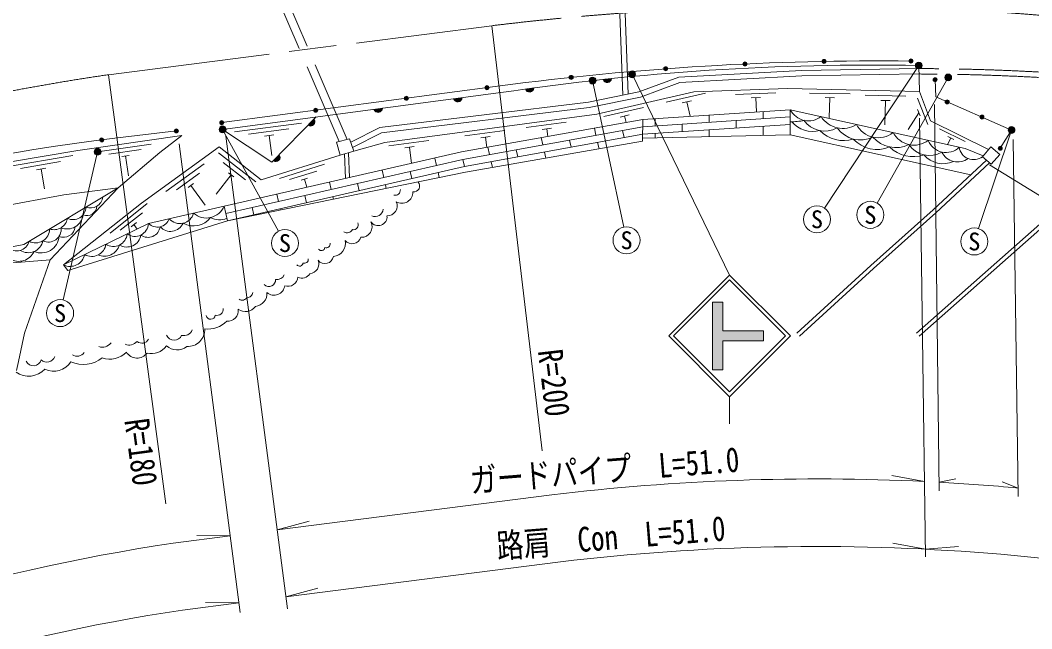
# Model space of a CAD drawing. Units: millimetres at full size, sheet at 1:1000; details may follow other scales. Extents: x 40000 to 680000, y 20000 to 380000.
# Drawn here: x 180533 to 255379, y 266124 to 311166 of the extents above; entities that cross this region are included whole.
import ezdxf
from ezdxf.enums import TextEntityAlignment as Align

# ---------------------------------------------------------------- set-up
doc = ezdxf.new("R2010")
doc.units = ezdxf.units.MM
doc.header["$LTSCALE"] = 1000
doc.linetypes.add('CHAIN', pattern=[18.5, 12, -1.5, 3.5, -1.5])
doc.linetypes.add('DASHED', pattern=[7.5, 6, -1.5])
for name, color, linetype, lineweight in [('M-BGD', 7, 'Continuous', 13), ('M-BMK', 2, 'CHAIN', 13), ('M-STR-HTXT', 7, 'Continuous', 13), ('M-STR-STRC', 7, 'Continuous', 13)]:
    doc.layers.add(name, color=color, linetype=linetype, lineweight=lineweight)
doc.styles.add('ＭＳ ゴシック', font='')
doc.styles.get('ＭＳ ゴシック').set_extended_font_data('MS Gothic')

msp = doc.modelspace()

# ---------------------------------------------------------------- hatches: boundary and pattern name
at = {"layer": 'M-BGD'}
for points in [[(228150, 307574, -1), (228450, 307574, -1)], [(234010, 307928, -1), (234310, 307928, -1)], [(239848, 308120, -1), (240148, 308120, -1)], [(246291, 308146, -1), (246591, 308146, -1)], [(221146, 306936, -1), (221446, 306936, -1)], [(248078, 306757, -1), (248378, 306757, -1)], [(214916, 306175, -1), (215216, 306175, -1)], [(217918, 306070), (218538, 306154, -0.84072)], [(223662, 306780), (224284, 306845, -0.84072)], [(208961, 305388, -1), (209261, 305388, -1)], [(212604, 305345), (213225, 305427, -0.84072)], [(202243, 304502, -1), (202543, 304502, -1)], [(206708, 304567), (207328, 304649, -0.84072)], [(248969, 305121, -1), (249269, 305121, -1)], [(251538, 303999, -1), (251838, 303999, -1)], [(195294, 303584, -1), (195594, 303584, -1)], [(201837, 303389), (202275, 303836, -0.84072)], [(253738, 303040, -1), (254038, 303040, -1)], [(186418, 302309, -1), (186718, 302309, -1)], [(191939, 302969, -1), (192239, 302969, -1)], [(252898, 301689, -1), (253198, 301689, -1)], [(199262, 300760), (199700, 301207, -0.84072)]]:
    msp.add_hatch(color=256, dxfattribs=at).paths.add_polyline_path(points)
at = {"layer": 'M-STR-HTXT'}
for points in [[(246769, 307765, -1), (247260, 307860, -0.41421), (247062, 307567, -0.41421)], [(222749, 306486, -0.41421), (222679, 306832, -0.41421), (223025, 306902, -1)], [(226020, 307283, -1), (225581, 307043, -0.41421), (225681, 307383, -0.41421)], [(248959, 306867, -1), (249442, 306995, -0.41421), (249265, 306689, -0.41421)], [(195437, 302849, -1), (195582, 303328, -0.41421), (195749, 303016, -0.41421)], [(253663, 302930, -1), (254113, 303149, -0.41421), (253998, 302815, -0.41421)], [(186048, 301305, -0.41421), (186132, 301648, -0.41421), (186475, 301565, -1)]]:
    msp.add_hatch(color=256, dxfattribs=at).paths.add_polyline_path(points)
at = {"layer": 'M-STR-STRC'}
msp.add_hatch(color=256, dxfattribs=at).paths.add_polyline_path([(231767, 285301), (232517, 285301), (232517, 287426), (235517, 287426), (235518, 288176), (232517, 288176), (232517, 290301), (231767, 290301)])

# ---------------------------------------------------------------- linework, layer by layer
at = {"layer": 'M-BGD', "linetype": 'DASHED'}
for p, q in [((225124, 305616), (224696, 317496)), ((225521, 305697), (225097, 317482)), ((204125, 302191), (198339, 315691)), ((204712, 302344), (199050, 315554)), ((204591, 299451), (204516, 301273)), ((204889, 299520), (204813, 301360)), ((257374, 297323), (252159, 300525))]:
    msp.add_line(p, q, dxfattribs=at)
at = {"layer": 'M-BGD'}
for p, q in [((195444, 303584), (216039, 306303)), ((218538, 306154), (217918, 306070)), ((224284, 306845), (223662, 306780)), ((195510, 303088), (216105, 305807)), ((213225, 305427), (212604, 305345)), ((231246, 305758), (228321, 305089)), ((236452, 305780), (233453, 305675)), ((235313, 305440), (234613, 305416)), ((234963, 305428), (235000, 304373)), ((241937, 305706), (238938, 305773)), ((240781, 305432), (240081, 305447)), ((240431, 305440), (240398, 303940)), ((246057, 305555), (243057, 305622)), ((247681, 303449), (246926, 305408)), ((207328, 304649), (206708, 304567)), ((226652, 304706), (223727, 304036)), ((230192, 305209), (229509, 305053)), ((229851, 305131), (230097, 304055)), ((244899, 305221), (244199, 305236)), ((244549, 305228), (244509, 303429)), ((225598, 304157), (224915, 304001)), ((225256, 304079), (225365, 303605)), ((226597, 303286), (237510, 304011)), ((227511, 303347), (227510, 303887)), ((231511, 303612), (231510, 304146)), ((235510, 303878), (235510, 304406)), ((237512, 302683), (237509, 304536)), ((247024, 304320), (246244, 303076)), ((247112, 304092), (246936, 304549)), ((201348, 303557), (196391, 302902)), ((200396, 303128), (197422, 302736)), ((202275, 303836), (201837, 303389)), ((220936, 303617), (217962, 303220)), ((219836, 303167), (219142, 303075)), ((223135, 302657), (223015, 303183)), ((226589, 302725), (237511, 303452)), ((229512, 302920), (229511, 303479)), ((233511, 303186), (233510, 303745)), ((235512, 302637), (235511, 303319)), ((250441, 302196), (248558, 303126)), ((187725, 302453), (192089, 302969)), ((199295, 302680), (198601, 302589)), ((198948, 302634), (199144, 301147)), ((216400, 303011), (213426, 302613)), ((215300, 302561), (214606, 302468)), ((214953, 302515), (215055, 301755)), ((219196, 301941), (219073, 302476)), ((219489, 303121), (219563, 302564)), ((225228, 302478), (225105, 303015)), ((227512, 302453), (227512, 302787)), ((231512, 302545), (231511, 303053)), ((249393, 302446), (249152, 301959)), ((249613, 302338), (249173, 302555)), ((190222, 301996), (186262, 301435)), ((210777, 302259), (207803, 301862)), ((209677, 301810), (208983, 301717)), ((209330, 301763), (209489, 300572)), ((215256, 301226), (215132, 301768)), ((221288, 301762), (221166, 302299)), ((223365, 301656), (223258, 302120)), ((184437, 301165), (179508, 300325)), ((189472, 301586), (187096, 301250)), ((188603, 301160), (188049, 301082)), ((188326, 301121), (188537, 299636)), ((197966, 299202), (195212, 301361)), ((199700, 301207), (199262, 300760)), ((211337, 300422), (211212, 300967)), ((217349, 301047), (217226, 301583)), ((219419, 300965), (219319, 301405)), ((183502, 300701), (180545, 300197)), ((182419, 300212), (181729, 300094)), ((182074, 300153), (182326, 298675)), ((194149, 300546), (191313, 298496)), ((197193, 299350), (195541, 300646)), ((203048, 300502), (199710, 299450)), ((213409, 300331), (213286, 300868)), ((215474, 300275), (215379, 300689)), ((193793, 299844), (192091, 298614)), ((196145, 299715), (195034, 298299)), ((196338, 299564), (195952, 299866)), ((202471, 300005), (200468, 299374)), ((201793, 299477), (201326, 299330)), ((201560, 299403), (201749, 298801)), ((207438, 299529), (207313, 300074)), ((209510, 299439), (209387, 299975)), ((211541, 299528), (211459, 299885)), ((180811, 294571), (187791, 298768)), ((193351, 299081), (192954, 298794)), ((193153, 298938), (194207, 297479)), ((203538, 298636), (203414, 299182)), ((205611, 298547), (205488, 299083)), ((207622, 298722), (207560, 298993)), ((199639, 297744), (199514, 298289)), ((201712, 297654), (201589, 298190)), ((203703, 297917), (203661, 298100)), ((189936, 297592), (187194, 295417)), ((195865, 296306), (195615, 297397)), ((197812, 296762), (197690, 297298)), ((199784, 297111), (199762, 297208)), ((257512, 297445), (246852, 288000)), ((257742, 297249), (247051, 287775)), ((189574, 296922), (187929, 295617)), ((189130, 296186), (188746, 295882)), ((188938, 296034), (189193, 295712)), ((180811, 294571), (167299, 291915))]:
    msp.add_line(p, q, dxfattribs=at)
for points in [[(247015, 307813), (247061, 305893), (237293, 306109), (230382, 305869), (223190, 304221), (207499, 302124), (205208, 301476)], [(247020, 307586), (238343, 307444), (229260, 306942), (226313, 305859), (222573, 305094), (207144, 303224), (204992, 302138)], [(247030, 307186), (238357, 307044), (229341, 306546), (226422, 305473), (222637, 304699), (207262, 302835), (205118, 301753)], [(248228, 306757), (248279, 305487), (253888, 303040), (253048, 301689)], [(247061, 305893), (247898, 303720), (252182, 301603)], [(183731, 293053), (190025, 296117), (213195, 301421), (226604, 303828), (237509, 304536), (250452, 301671), (251780, 301133)], [(195510, 303088), (199158, 300654), (202439, 304003)], [(183731, 293053), (184052, 292648), (195865, 296306), (213469, 299924), (226582, 302219), (226604, 303828)], [(195740, 296851), (213286, 300868), (226597, 303286)], [(192503, 302622), (184801, 301531), (177308, 300254), (171273, 298913), (163569, 296931), (156088, 294699), (147127, 291474), (144188, 290257), (154256, 290270), (157799, 291741), (160779, 292863), (164960, 294207), (168896, 295180), (172796, 296097), (178969, 297346), (183749, 298232), (187791, 298768)], [(192503, 302622), (190873, 301366), (187791, 298768), (182760, 293439), (180839, 288015), (180397, 285904), (180259, 285236)], [(195863, 296315), (213397, 300329), (226589, 302725)], [(250858, 299724), (237512, 302683), (226585, 302432)], [(204208, 301182), (198370, 299342), (195252, 301787), (189511, 297637), (183731, 293053)], [(252022, 300808), (248084, 297144), (243472, 293011), (238002, 288003)], [(252252, 300612), (248287, 296922), (243673, 292789), (238205, 287782)], [(182760, 293439), (176271, 292919), (175242, 293477)]]:
    msp.add_lwpolyline(points, dxfattribs=at)
for points in [[(203928, 302140), (204908, 302395), (205208, 301476), (204208, 301182)], [(251722, 301065), (252345, 301794), (253005, 301229), (252381, 300500)]]:
    msp.add_lwpolyline(points, close=True, dxfattribs=at)
for centre in [(228300, 307574), (234160, 307928), (239998, 308120), (246441, 308146), (221296, 306936), (248228, 306757), (215066, 306175), (209111, 305388), (202393, 304502), (249119, 305121), (251688, 303999), (195444, 303584), (253888, 303040), (186568, 302309), (192089, 302969), (253048, 301689)]:
    msp.add_circle(centre, 150, dxfattribs=at)
for centre, radius, start, end in [((244056, 95768), 212391, 89.35645, 97.58008), ((243519, 122464), 185382, 88.91937, 98.50397), ((218221, 306166), 318, 197.58949, 357.80722), ((223967, 306867), 318, 195.86623, 356.08396), ((212907, 305440), 318, 197.41224, 357.62997), ((207011, 304662), 318, 197.41224, 357.62997), ((238869, 305253), 1537, 207.80036, 307.23095), ((241385, 305028), 1875, 212.18042, 302.85089), ((202017, 303651), 318, 235.48202, 35.69975), ((237617, 307895), 4243, 268.5626, 282.51401), ((239183, 304989), 2059, 220.47594, 284.72913), ((240063, 304881), 1917, 215.80171, 298.5858), ((242710, 304429), 2124, 215.4384, 295.43153), ((244013, 304278), 1810, 207.11384, 307.91747), ((207103, 141471), 162144, 96.86378, 114.89238), ((241440, 304659), 2401, 223.79908, 287.84921), ((245318, 303992), 2251, 221.12427, 295.60404), ((246668, 303664), 1744, 207.8245, 307.20681), ((243928, 303948), 2356, 221.9572, 293.41168), ((246604, 303545), 2474, 225.30073, 288.77704), ((247806, 302987), 1830, 214.09563, 300.28697), ((249032, 302776), 1402, 200.93997, 314.09135), ((251071, 301920), 1074, 188.06664, 307.28517), ((199442, 301022), 318, 235.48202, 35.69975), ((248809, 302376), 1833, 219.76543, 294.97563), ((249896, 301973), 1297, 205.84801, 306.23772), ((209648, 298893), 440, 261.60238, 44.72487), ((185734, 298173), 905, 248.49381, 353.54059), ((208273, 298593), 387, 256.03209, 5.81286), ((208768, 298438), 816, 239.45691, 1.4082), ((184446, 297364), 957, 243.98932, 358.04508), ((185457, 297451), 745, 248.61657, 355.92607), ((194303, 297951), 1425, 228.68771, 337.09826), ((206792, 297227), 594, 244.98037, 354.81515), ((207697, 297417), 729, 268.0037, 25.85073), ((183036, 296666), 1003, 251.29803, 350.73635), ((184014, 296892), 1180, 247.02509, 353.43552), ((190676, 296796), 941, 226.17366, 339.61231), ((192348, 297163), 1052, 221.33189, 344.45407), ((193358, 297518), 1583, 240.69275, 322.87627), ((195277, 297702), 1315, 240.07629, 294.38557), ((207022, 296615), 653, 214.30388, 6.34442), ((181674, 295726), 1040, 242.62194, 359.41244), ((182616, 295687), 944, 244.52685, 7.24401), ((183729, 295984), 886, 248.26326, 352.77521), ((189020, 296173), 1006, 235.09125, 356.82902), ((189993, 295994), 900, 233.72651, 352.65608), ((191651, 296557), 1022, 221.55829, 335.76805), ((204722, 295859), 427, 236.27702, 334.21441), ((205196, 296017), 355, 255.38699, 24.57852), ((205782, 295886), 788, 267.18554, 27.27275), ((182074, 295273), 1331, 247.04434, 355.21282), ((187426, 295448), 1023, 237.58326, 354.33702), ((188416, 295437), 1058, 239.16648, 350.78909), ((205090, 295307), 686, 220.27557, 342.33025), ((180259, 295059), 971, 228.15545, 344.69313), ((181122, 295073), 1114, 238.11259, 347.62643), ((185827, 294745), 1063, 240.54755, 351.37274), ((186750, 294871), 1175, 247.07199, 343.08546), ((202815, 294371), 256, 217.37589, 353.94087), ((203177, 294616), 292, 248.39693, 9.08263), ((203624, 294643), 968, 275.06633, 13.16992), ((180421, 294561), 1244, 238.54153, 335.61679), ((184215, 294058), 1115, 244.30398, 347.6163), ((201559, 293465), 292, 248.39693, 9.08263), ((203078, 293795), 642, 218.62053, 349.66084), ((201197, 293220), 256, 217.37589, 353.94087), ((201897, 293129), 728, 275.39588, 21.35661), ((198937, 291947), 491, 224.71105, 4.2831), ((199533, 292556), 582, 259.54689, 336.32424), ((200341, 292202), 730, 251.19379, 356.41086), ((201380, 292778), 695, 243.50655, 327.39671), ((199310, 291612), 803, 229.39794, 352.69672), ((196966, 290835), 388, 233.87858, 333.09633), ((197368, 291024), 370, 261.27561, 357.37834), ((197848, 290927), 942, 275.05961, 4.62315), ((195111, 289754), 436, 249.73929, 11.1742), ((195891, 289666), 776, 264.65713, 7.59763), ((197185, 290521), 917, 235.10065, 324.4958), ((194623, 289366), 338, 188.84407, 356.41769), ((192651, 288453), 634, 254.18643, 340.73232), ((192922, 288291), 1275, 267.12216, 1.36057), ((194427, 290254), 1946, 263.17644, 315.63926), ((189540, 287803), 546, 229.02048, 332.71297), ((191923, 288096), 610, 202.87423, 335.54644), ((186598, 287805), 839, 251.89401, 321.14509), ((188591, 287908), 785, 247.80463, 318.79695), ((190254, 287827), 1341, 255.48625, 324.85355), ((192126, 287938), 1175, 228.68237, 308.49926), ((181504, 286193), 599, 207.05899, 343.06182), ((182497, 286497), 638, 228.65955, 339.14808), ((185183, 287969), 2280, 246.76784, 308.3718), ((184745, 286926), 630, 236.02033, 325.64668), ((187175, 287763), 1684, 249.96471, 316.24806), ((189178, 287075), 919, 211.20659, 323.56512), ((181154, 286480), 1658, 235.83664, 316.45562), ((183012, 286712), 1523, 244.48046, 326.56758)]:
    msp.add_arc(centre, radius, start, end, dxfattribs=at)
at = {"layer": 'M-BGD', "linetype": 'DASHED'}
for radius, start, end in [(165051, 73.76485, 89.8983), (164651, 73.76352, 89.89471)]:
    msp.add_arc((246727, 142535), radius, start, end, dxfattribs=at)
at = {"layer": 'M-BMK'}
msp.add_line((187053, 307133), (215438, 310760), dxfattribs=at)
for centre, radius, start, end in [((239508, 112214), 200000, 74.23398, 96.91238), ((213296, 129057), 180000, 98.38324, 129.19753)]:
    msp.add_arc(centre, radius, start, end, dxfattribs=at)
at = {"layer": 'M-STR-HTXT'}
for p, q in [((215438, 310760), (219149, 279304)), ((247015, 307813), (240037, 297266)), ((187053, 307133), (191311, 275364)), ((225801, 307163), (233018, 292301)), ((249201, 306931), (243929, 297631)), ((222887, 306694), (225186, 295858)), ((248180, 304931), (248524, 276326)), ((247074, 303907), (247528, 271461)), ((195510, 303088), (199639, 295548)), ((195754, 302579), (200311, 267599)), ((253888, 303040), (251445, 295738)), ((192282, 302015), (196797, 267331)), ((254011, 302335), (254383, 275919)), ((186262, 301435), (183710, 290461)), ((247450, 277022), (245037, 277473)), ((248516, 276968), (249750, 277234)), ((254374, 276543), (253192, 276988)), ((199549, 273445), (219874, 276042)), ((199549, 273445), (201918, 274092)), ((191841, 272460), (196059, 272999)), ((196059, 272999), (193604, 273030)), ((247520, 272013), (245108, 272471)), ((247520, 272013), (249966, 272222)), ((200195, 268487), (220508, 271083)), ((200195, 268487), (202563, 269134)), ((192528, 267508), (196704, 268041)), ((196704, 268041), (194249, 268072))]:
    msp.add_line(p, q, dxfattribs=at)
for centre in [(247015, 307813), (222887, 306694), (225801, 307163), (249201, 306931), (195510, 303088), (253888, 303040), (186262, 301435)]:
    msp.add_circle(centre, 250, dxfattribs=at)
for centre, radius, start, end in [((239507, 112087), 165127, 87.24302, 96.82864), ((239508, 112214), 165000, 84.83092, 86.87058), ((213296, 129057), 145000, 98.50907, 115.56136), ((239504, 112160), 160054, 74.1442, 96.81639), ((213296, 129057), 140000, 98.5308, 115.41834)]:
    msp.add_arc(centre, radius, start, end, dxfattribs=at)
at = {"layer": 'M-STR-STRC'}
for p, q in [((228518, 287801), (233018, 292301)), ((228872, 287801), (233018, 291948)), ((237519, 287801), (233018, 292301)), ((237165, 287801), (233018, 291948)), ((231767, 290301), (232517, 290301)), ((231767, 290301), (231767, 285301)), ((232517, 290301), (232517, 288176)), ((232517, 288176), (235518, 288176)), ((235518, 288176), (235517, 287426)), ((228518, 287801), (233018, 283301)), ((228872, 287801), (233018, 283654)), ((232517, 287426), (235517, 287426)), ((232517, 287426), (232517, 285301)), ((233018, 283654), (237165, 287801)), ((233019, 283301), (237519, 287801)), ((231767, 285301), (232517, 285301)), ((233018, 283301), (233018, 281301))]:
    msp.add_line(p, q, dxfattribs=at)
msp.add_lwpolyline([(231767, 290301), (232517, 290301), (232517, 288176), (235518, 288176), (235517, 287426), (232517, 287426), (232517, 285301), (231767, 285301)], close=True, dxfattribs=at)
for centre in [(239485, 296432), (243436, 296761), (200119, 294671), (225394, 294880), (251128, 294789), (183484, 289487)]:
    msp.add_circle(centre, 1000, dxfattribs=at)

# ---------------------------------------------------------------- texts
at = {"layer": 'M-STR-HTXT', "style": 'ＭＳ ゴシック', "width": 0.8}
msp.add_text('R=200', height=1833, rotation=276.729, dxfattribs=at).set_placement((218284, 286634), align=Align.BOTTOM_LEFT)
msp.add_text('R=180', height=1833, rotation=277.633, dxfattribs=at).set_placement((190054, 281802), align=Align.TOP_LEFT)
for s, p in [('ガードパイプ\u3000L=51.0', (223887, 276421)), ('路肩\u3000Con\u3000L=51.0', (224360, 271444))]:
    msp.add_text(s, height=1833, rotation=4.565, dxfattribs=at).set_placement(p, align=Align.BOTTOM_CENTER)
at = {"layer": 'M-STR-STRC', "style": 'ＭＳ ゴシック'}
for p in [(243436, 296761), (239485, 296432), (200119, 294671), (225394, 294880), (251128, 294789), (183484, 289487)]:
    msp.add_text('S', height=1320, dxfattribs=at).set_placement(p, align=Align.MIDDLE_CENTER)

doc.saveas('drawing.dxf')
